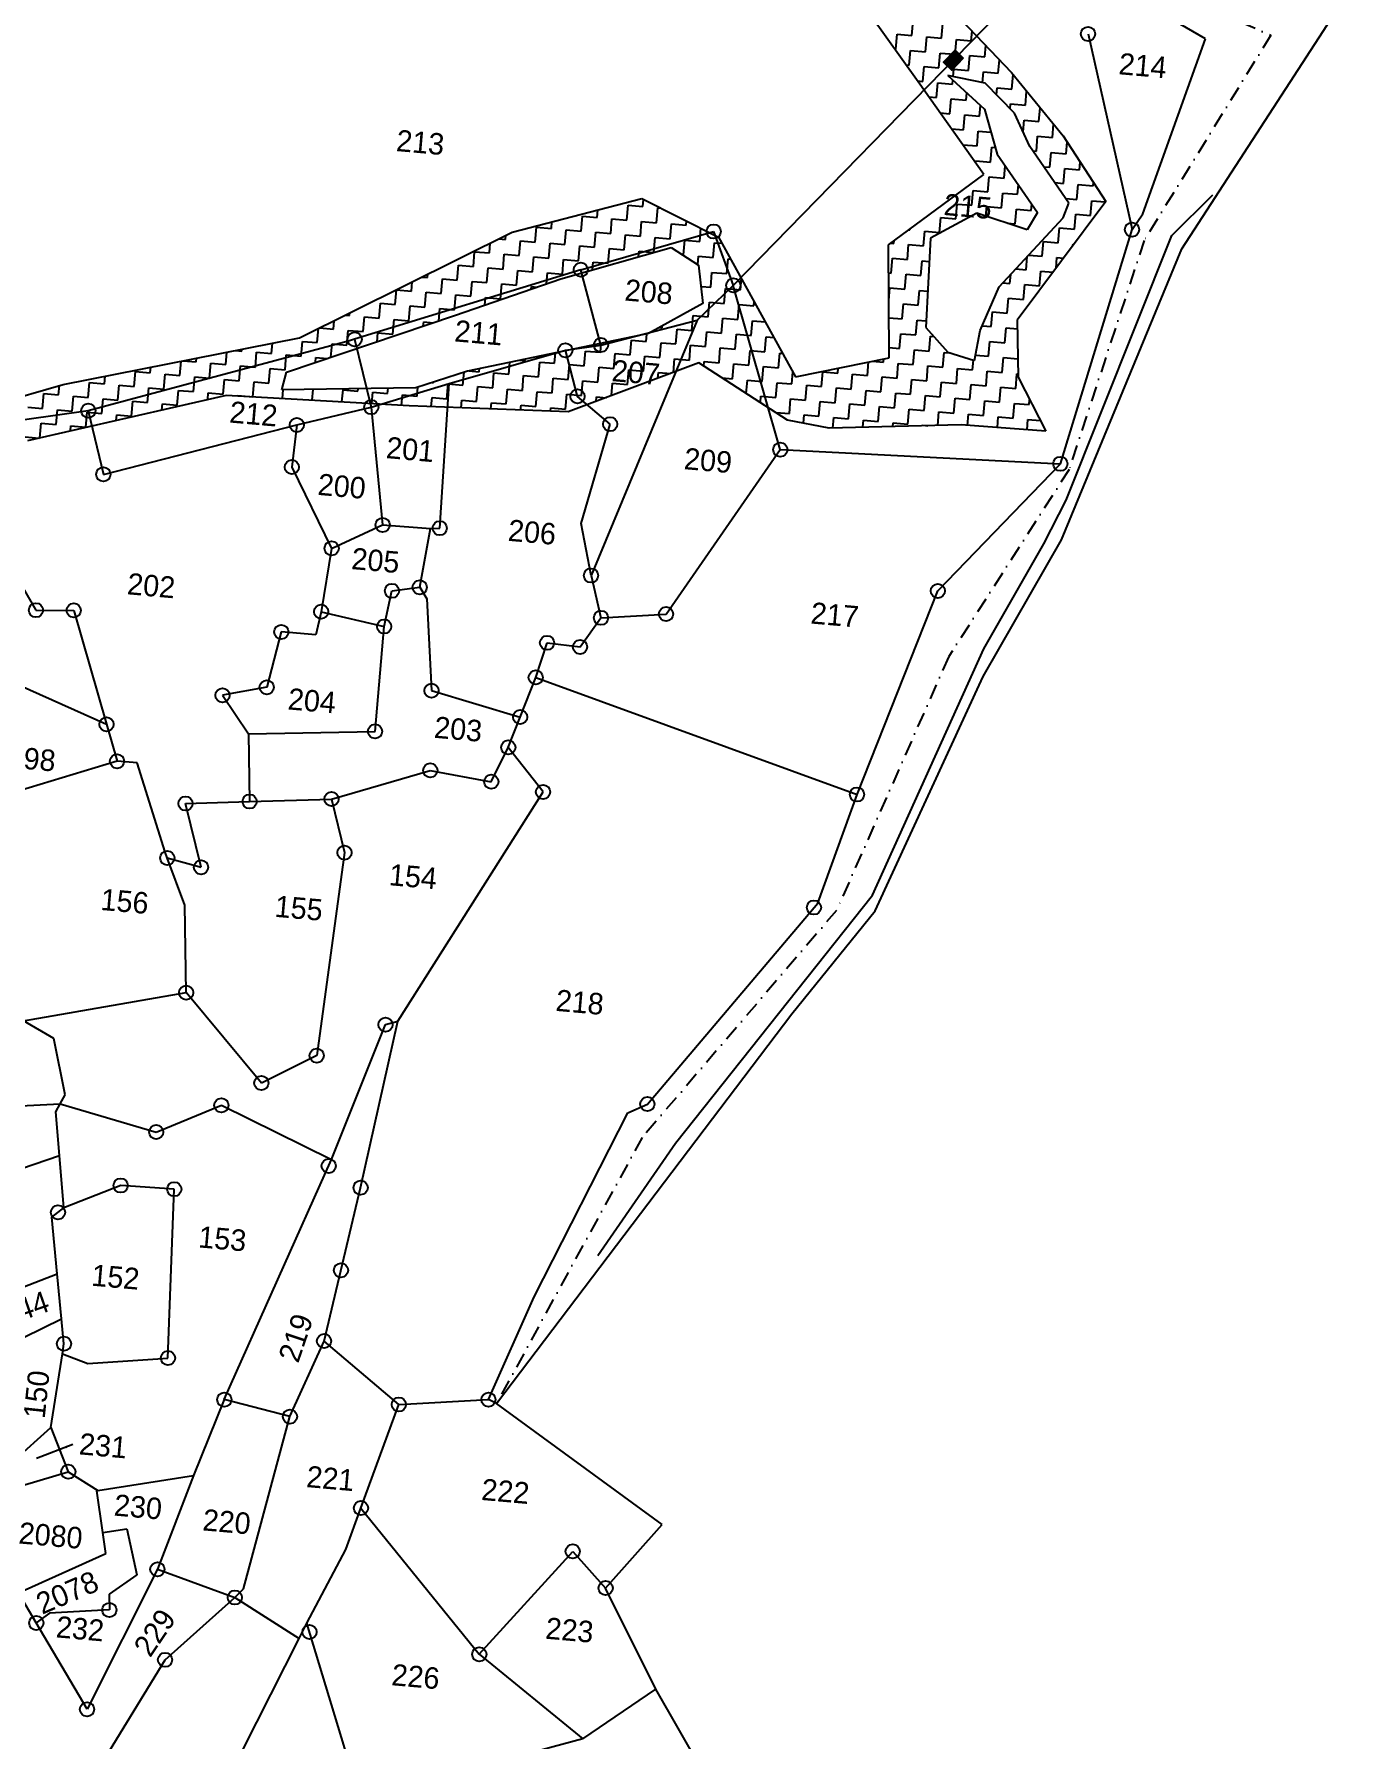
# Model space of a CAD drawing. Header units: metres. Extents: x 302356 to 305648, y 1939949 to 1943623.
# Drawn here: x 303657 to 304085, y 1941836 to 1942395 of the extents above; entities that cross this region are included whole.
import ezdxf

# ---------------------------------------------------------------- set-up
doc = ezdxf.new("R2010")
doc.units = ezdxf.units.M
doc.linetypes.add('DASHDOT', pattern=[1, 0.5, -0.25, 0, -0.25])
for name, color, linetype in [('LINE_WATER', 4, 'Continuous'), ('POLY_HATCH', 12, 'Continuous'), ('POLY_PARCEL', 6, 'Continuous'), ('POLY_WATER', 4, 'Continuous'), ('TEXT_PARCEL', 7, 'Continuous'), ('V_BOUND_LINE', 7, 'Continuous'), ('V_BOUND_STREAM_LINE', 7, 'DASHDOT')]:
    doc.layers.add(name, color=color, linetype=linetype)
doc.styles.add('TEXT_MAP', font='')
doc.styles.get('TEXT_MAP').set_extended_font_data('Kruti Dev 050')
doc.dimstyles.get("Standard").update_dxf_attribs({"dimtxt": 0.18, "dimasz": 0.18, "dimexe": 0.18, "dimexo": 0.0625, "dimgap": 0.09, "dimtad": 0, "dimtih": 1, "dimtoh": 1, "dimdec": 4, "dimzin": 0, "dimdsep": 46, "dimtxsty": 'Standard', "dimcen": 0.09, "dimadec": 0, "dimazin": 0, "dimtfac": 1, "dimtdec": 4, "dimtofl": 0, "dimtmove": 0, "dimatfit": 3, "dimfxl": 1, "dimtolj": 1, "dimtzin": 0, "dimarcsym": 0})

msp = doc.modelspace()

# ---------------------------------------------------------------- hatches: boundary and pattern name
msp.add_hatch(color=256).paths.add_polyline_path([(303955.45, 1942385.65), (303958.14, 1942383.03), (303961.94, 1942386.91), (303959.25, 1942389.54)])

# ---------------------------------------------------------------- linework, layer by layer
msp.add_lwpolyline([(303961.94, 1942386.91), (303958.14, 1942383.03), (303955.45, 1942385.65), (303959.25, 1942389.54)], close=True)
for centre in [(304002.81, 1942394.84), (304017.23, 1942330.76), (303880.13, 1942330.13), (303836.58, 1942317.6), (303886.57, 1942312.47), (303762.45, 1942294.81), (303831.55, 1942291.23), (303843.19, 1942292.94), (303835.5, 1942276.12), (303675.19, 1942271.42), (303767.91, 1942272.57), (303743.53, 1942266.78), (303846.2, 1942267.03), (303901.95, 1942258.67), (303741.89, 1942252.95), (303993.75, 1942254.03), (303680.11, 1942250.58), (303771.65, 1942234), (303790.35, 1942232.94), (303754.92, 1942226.34), (303783.81, 1942213.57), (303839.93, 1942217.44), (303774.7, 1942212.42), (303953.6, 1942212.4), (303658.03, 1942206.09), (303670.41, 1942206), (303751.5, 1942205.58), (303843.2, 1942203.56), (303864.54, 1942204.81), (303738.44, 1942198.96), (303772.16, 1942200.74), (303825.54, 1942195.38), (303836.34, 1942194.05), (303733.67, 1942180.82), (303787.66, 1942179.72), (303821.83, 1942184.05), (303719.16, 1942178.2), (303681.13, 1942168.71), (303816.73, 1942171.06), (303769.16, 1942166.37), (303812.82, 1942161.13), (303684.61, 1942156.6), (303787.26, 1942153.6), (303807.25, 1942149.88), (303824.21, 1942146.53), (303707.03, 1942142.77), (303728.05, 1942143.4), (303754.89, 1942144.21), (303927.11, 1942145.69), (303701.07, 1942124.9), (303759.15, 1942126.68), (303712.14, 1942121.87), (303912.98, 1942108.68), (303707.26, 1942080.79), (303772.59, 1942070.33), (303750.05, 1942060.17), (303731.92, 1942051.19), (303718.79, 1942043.88), (303858.41, 1942044.29), (303697.44, 1942035.11), (303753.97, 1942024.02), (303685.79, 1942017.62), (303703.36, 1942016.43), (303764.43, 1942016.9), (303665.22, 1942008.8), (303757.98, 1941989.84), (303667.21, 1941965.77), (303752.46, 1941966.65), (303701.29, 1941961.09), (303719.76, 1941947.46), (303776.94, 1941945.86), (303806.32, 1941947.48), (303741.27, 1941941.9), (303668.62, 1941923.85), (303764.52, 1941911.94), (303833.93, 1941897.76), (303697.84, 1941891.91), (303844.71, 1941885.73), (303682.08, 1941878.56), (303723.19, 1941882.66), (303658.12, 1941874.3), (303747.69, 1941871.35), (303700.34, 1941862.22), (303803.32, 1941864.04), (303674.78, 1941846.02)]:
    msp.add_circle(centre, 2.33)
at = {"layer": 'LINE_WATER'}
for p, q in [((304030.24, 1942328.83), (304043.72, 1942342.12)), ((303995.63, 1942242.16), (304030.24, 1942328.83)), ((303988.34, 1942227.85), (303995.63, 1942242.16)), ((303968.67, 1942193.41), (303988.34, 1942227.85)), ((303932.16, 1942112.69), (303968.67, 1942193.41)), ((303867.58, 1942031.53), (303932.16, 1942112.69)), ((303842.14, 1941994.69), (303867.58, 1942031.53))]:
    msp.add_line(p, q, dxfattribs=at)
at = {"layer": 'POLY_HATCH'}
for p, q in [((303947.13, 1942379.17), (303931.37, 1942401.07)), ((303959.09, 1942401.72), (303977.74, 1942382.18)), ((303968.66, 1942348.84), (303947.13, 1942379.17)), ((303977.74, 1942382.18), (303994.62, 1942361.5)), ((303994.62, 1942361.5), (304008.63, 1942339.96)), ((303937.38, 1942325.81), (303968.66, 1942348.84)), ((303814.1, 1942329.88), (303856.54, 1942340.96)), ((303856.54, 1942340.96), (303881.76, 1942328.31)), ((304008.63, 1942339.96), (303979.64, 1942301.06)), ((303744.37, 1942295.26), (303814.1, 1942329.88)), ((303881.76, 1942328.31), (303906.99, 1942282.54)), ((303937.7, 1942288.8), (303937.38, 1942325.81)), ((303979.64, 1942301.06), (303979.87, 1942282.44)), ((303666.95, 1942280.03), (303744.37, 1942295.26)), ((303906.99, 1942282.54), (303937.7, 1942288.8)), ((303875.29, 1942287.1), (303832.42, 1942271.02)), ((303904.31, 1942268.36), (303875.29, 1942287.1)), ((303979.87, 1942282.44), (303988.95, 1942264.75)), ((303608.14, 1942263.18), (303666.95, 1942280.03)), ((303720.37, 1942276.46), (303655.25, 1942261.6)), ((303780.3, 1942273.04), (303720.37, 1942276.46)), ((303832.42, 1942271.02), (303780.3, 1942273.04)), ((303917.95, 1942265.73), (303904.31, 1942268.36)), ((303961.2, 1942266.77), (303917.95, 1942265.73)), ((303988.95, 1942264.75), (303961.2, 1942266.77))]:
    msp.add_line(p, q, dxfattribs=at)
at = {"layer": 'POLY_HATCH', "linetype": 'Continuous', "ltscale": 10}
for p, q in [((303939.81, 1942389.87), (303940.23, 1942394.73)), ((303940.23, 1942394.73), (303945.1, 1942394.31)), ((303945.1, 1942394.31), (303945.52, 1942399.17)), ((303954.82, 1942393.46), (303955.24, 1942398.32)), ((303964.54, 1942392.61), (303964.81, 1942395.73)), ((303939.41, 1942389.9), (303939.81, 1942389.87)), ((303944.25, 1942384.58), (303944.67, 1942389.45)), ((303944.67, 1942389.45), (303949.53, 1942389.02)), ((303949.53, 1942389.02), (303949.96, 1942393.88)), ((303949.96, 1942393.88), (303954.82, 1942393.46)), ((303953.97, 1942383.74), (303954.39, 1942388.6)), ((303954.39, 1942388.6), (303959.26, 1942388.18)), ((303959.26, 1942388.18), (303959.68, 1942393.04)), ((303959.68, 1942393.04), (303964.54, 1942392.61)), ((303968.98, 1942387.33), (303969.3, 1942391.03)), ((303943.17, 1942384.68), (303944.25, 1942384.58)), ((303948.69, 1942379.3), (303949.11, 1942384.16)), ((303949.11, 1942384.16), (303953.97, 1942383.74)), ((303958.62, 1942380.88), (303958.83, 1942383.32)), ((303958.83, 1942383.32), (303963.69, 1942382.89)), ((303963.69, 1942382.89), (303964.12, 1942387.75)), ((303964.12, 1942387.75), (303968.98, 1942387.33)), ((303973.41, 1942382.05), (303973.79, 1942386.33)), ((303946.93, 1942379.45), (303948.69, 1942379.3)), ((303953.12, 1942374.02), (303953.55, 1942378.88)), ((303953.55, 1942378.88), (303958.41, 1942378.45)), ((303958.41, 1942378.45), (303958.52, 1942379.72)), ((303968.24, 1942378.87), (303968.55, 1942382.47)), ((303968.55, 1942382.47), (303973.41, 1942382.05)), ((303977.85, 1942376.76), (303978.27, 1942381.54)), ((303950.64, 1942374.23), (303953.12, 1942374.02)), ((303957.56, 1942368.73), (303957.99, 1942373.59)), ((303957.99, 1942373.59), (303962.85, 1942373.17)), ((303962.85, 1942373.17), (303963.05, 1942375.56)), ((303972.79, 1942374.9), (303972.99, 1942377.18)), ((303972.99, 1942377.18), (303977.85, 1942376.76)), ((303977.29, 1942370.31), (303977.43, 1942371.9)), ((303977.43, 1942371.9), (303982.29, 1942371.48)), ((303982.29, 1942371.48), (303982.69, 1942376.11)), ((303954.34, 1942369.01), (303957.56, 1942368.73)), ((303962, 1942363.45), (303962.42, 1942368.31)), ((303962.42, 1942368.31), (303967.28, 1942367.89)), ((303967.28, 1942367.89), (303967.59, 1942371.39)), ((303981.53, 1942362.73), (303981.87, 1942366.62)), ((303981.87, 1942366.62), (303986.73, 1942366.19)), ((303986.73, 1942366.19), (303987.12, 1942370.69)), ((303958.05, 1942363.79), (303962, 1942363.45)), ((303966.44, 1942358.16), (303966.86, 1942363.02)), ((303966.86, 1942363.02), (303970.98, 1942362.67)), ((303985.88, 1942356.47), (303986.3, 1942361.33)), ((303986.3, 1942361.33), (303991.17, 1942360.91)), ((303991.17, 1942360.91), (303991.55, 1942365.27)), ((303961.75, 1942358.57), (303966.44, 1942358.16)), ((303970.88, 1942352.88), (303971.3, 1942357.74)), ((303971.3, 1942357.74), (303972.4, 1942357.64)), ((303984.7, 1942356.57), (303985.88, 1942356.47)), ((303990.32, 1942351.19), (303990.74, 1942356.05)), ((303990.74, 1942356.05), (303995.6, 1942355.62)), ((303995.6, 1942355.62), (303995.94, 1942359.47)), ((303965.96, 1942352.64), (303966.01, 1942353.3)), ((303966.01, 1942353.3), (303970.88, 1942352.88)), ((303975.31, 1942347.6), (303975.67, 1942351.65)), ((303988.3, 1942351.36), (303990.32, 1942351.19)), ((303994.76, 1942345.9), (303995.18, 1942350.76)), ((303995.18, 1942350.76), (304000.04, 1942350.34)), ((304000.04, 1942350.34), (304000.26, 1942352.83)), ((303970.03, 1942343.16), (303970.45, 1942348.02)), ((303970.45, 1942348.02), (303975.31, 1942347.6)), ((303979.75, 1942342.31), (303980.02, 1942345.4)), ((303991.91, 1942346.15), (303994.76, 1942345.9)), ((303999.19, 1942340.62), (303999.62, 1942345.48)), ((303999.62, 1942345.48), (304004.48, 1942345.06)), ((304004.48, 1942345.06), (304004.58, 1942346.19)), ((303851.67, 1942333.87), (303852.1, 1942338.73)), ((303852.1, 1942338.73), (303856.96, 1942338.31)), ((303856.96, 1942338.31), (303857.16, 1942340.64)), ((303959.46, 1942334.28), (303959.88, 1942339.14)), ((303959.88, 1942339.14), (303964.74, 1942338.72)), ((303964.74, 1942338.72), (303965.17, 1942343.58)), ((303965.17, 1942343.58), (303970.03, 1942343.16)), ((303969.33, 1942335.13), (303969.61, 1942338.3)), ((303969.61, 1942338.3), (303974.47, 1942337.87)), ((303974.47, 1942337.87), (303974.89, 1942342.73)), ((303974.89, 1942342.73), (303979.75, 1942342.31)), ((303984.19, 1942337.03), (303984.37, 1942339.14)), ((303995.51, 1942340.94), (303999.19, 1942340.62)), ((304003.63, 1942335.33), (304004.06, 1942340.19)), ((304004.06, 1942340.19), (304008.52, 1942339.81)), ((303826.94, 1942331.13), (303827.13, 1942333.28)), ((303836.67, 1942330.28), (303837.09, 1942335.14)), ((303837.09, 1942335.14), (303841.95, 1942334.72)), ((303841.95, 1942334.72), (303842.17, 1942337.21)), ((303846.39, 1942329.43), (303846.81, 1942334.29)), ((303846.81, 1942334.29), (303851.67, 1942333.87)), ((303856.11, 1942328.59), (303856.53, 1942333.45)), ((303856.53, 1942333.45), (303861.39, 1942333.02)), ((303861.39, 1942333.02), (303861.82, 1942337.89)), ((303861.82, 1942337.89), (303862.84, 1942337.8)), ((303865.83, 1942327.74), (303866.26, 1942332.6)), ((303866.26, 1942332.6), (303871.12, 1942332.18)), ((303871.12, 1942332.18), (303871.24, 1942333.59)), ((303954.18, 1942329.84), (303954.6, 1942334.71)), ((303954.6, 1942334.71), (303959.46, 1942334.28)), ((303976.38, 1942332.81), (303978.9, 1942332.59)), ((303978.9, 1942332.59), (303979.33, 1942337.45)), ((303979.33, 1942337.45), (303984.19, 1942337.03)), ((303998.35, 1942330.9), (303998.77, 1942335.76)), ((303998.77, 1942335.76), (304003.63, 1942335.33)), ((303809.75, 1942327.73), (303811.94, 1942327.54)), ((303811.94, 1942327.54), (303812.05, 1942328.87)), ((303816.38, 1942322.25), (303816.8, 1942327.11)), ((303816.8, 1942327.11), (303821.66, 1942326.69)), ((303821.66, 1942326.69), (303822.08, 1942331.55)), ((303822.08, 1942331.55), (303826.94, 1942331.13)), ((303831.38, 1942325.84), (303831.8, 1942330.7)), ((303831.8, 1942330.7), (303836.67, 1942330.28)), ((303841.1, 1942325), (303841.53, 1942329.86)), ((303841.53, 1942329.86), (303846.39, 1942329.43)), ((303850.83, 1942324.15), (303851.25, 1942329.01)), ((303851.25, 1942329.01), (303856.11, 1942328.59)), ((303860.55, 1942323.3), (303860.97, 1942328.16)), ((303860.97, 1942328.16), (303865.83, 1942327.74)), ((303870.27, 1942322.46), (303870.69, 1942327.32)), ((303870.69, 1942327.32), (303875.55, 1942326.89)), ((303875.55, 1942326.89), (303875.93, 1942331.24)), ((303939.17, 1942326.25), (303939.25, 1942327.19)), ((303944.06, 1942330.73), (303944.45, 1942330.69)), ((303944.45, 1942330.69), (303944.48, 1942331.04)), ((303948.89, 1942325.41), (303949.32, 1942330.27)), ((303949.32, 1942330.27), (303954.18, 1942329.84)), ((303993.06, 1942326.46), (303993.49, 1942331.32)), ((303993.49, 1942331.32), (303998.35, 1942330.9)), ((303801.37, 1942318.66), (303801.79, 1942323.52)), ((303801.79, 1942323.52), (303806.65, 1942323.1)), ((303806.65, 1942323.1), (303806.93, 1942326.33)), ((303811.09, 1942317.81), (303811.51, 1942322.67)), ((303811.51, 1942322.67), (303816.38, 1942322.25)), ((303820.81, 1942316.97), (303821.24, 1942321.83)), ((303821.24, 1942321.83), (303826.1, 1942321.4)), ((303826.1, 1942321.4), (303826.52, 1942326.27)), ((303826.52, 1942326.27), (303831.38, 1942325.84)), ((303835.82, 1942320.56), (303836.24, 1942325.42)), ((303836.24, 1942325.42), (303841.1, 1942325)), ((303845.54, 1942319.71), (303845.96, 1942324.57)), ((303845.96, 1942324.57), (303850.83, 1942324.15)), ((303855.52, 1942321.86), (303855.69, 1942323.73)), ((303855.69, 1942323.73), (303860.55, 1942323.3)), ((303870.02, 1942322.48), (303870.27, 1942322.46)), ((303874.9, 1942319.35), (303875.13, 1942322.03)), ((303875.13, 1942322.03), (303879.99, 1942321.61)), ((303879.99, 1942321.61), (303880.41, 1942326.47)), ((303880.41, 1942326.47), (303882.9, 1942326.26)), ((303938.11, 1942326.35), (303939.17, 1942326.25)), ((303943.61, 1942320.97), (303944.03, 1942325.83)), ((303944.03, 1942325.83), (303948.89, 1942325.41)), ((303982.5, 1942317.58), (303982.88, 1942321.94)), ((303983.31, 1942322.41), (303987.78, 1942322.02)), ((303987.78, 1942322.02), (303988.2, 1942326.88)), ((303988.2, 1942326.88), (303993.06, 1942326.46)), ((303992.34, 1942318.09), (303992.64, 1942321.6)), ((303992.64, 1942321.6), (303994.81, 1942321.41)), ((303997.88, 1942325.53), (303997.93, 1942326.04)), ((303997.93, 1942326.04), (303998.24, 1942326.01)), ((303786.36, 1942315.07), (303786.46, 1942316.16)), ((303796.09, 1942314.22), (303796.51, 1942319.08)), ((303796.51, 1942319.08), (303801.37, 1942318.66)), ((303805.81, 1942313.38), (303806.23, 1942318.24)), ((303806.23, 1942318.24), (303811.09, 1942317.81)), ((303815.53, 1942312.53), (303815.95, 1942317.39)), ((303815.95, 1942317.39), (303820.81, 1942316.97)), ((303825.37, 1942313.01), (303825.67, 1942316.54)), ((303825.67, 1942316.54), (303830.54, 1942316.12)), ((303830.54, 1942316.12), (303830.96, 1942320.98)), ((303830.96, 1942320.98), (303835.82, 1942320.56)), ((303840.46, 1942317.59), (303840.68, 1942320.13)), ((303840.68, 1942320.13), (303845.54, 1942319.71)), ((303879.15, 1942311.89), (303879.57, 1942316.75)), ((303879.57, 1942316.75), (303884.43, 1942316.33)), ((303884.43, 1942316.33), (303884.85, 1942321.19)), ((303884.85, 1942321.19), (303885.73, 1942321.11)), ((303937.46, 1942316.61), (303938.32, 1942316.53)), ((303938.32, 1942316.53), (303938.75, 1942321.39)), ((303938.75, 1942321.39), (303943.61, 1942320.97)), ((303942.76, 1942311.25), (303943.18, 1942316.11)), ((303943.18, 1942316.11), (303948.05, 1942315.68)), ((303948.05, 1942315.68), (303948.47, 1942320.55)), ((303948.47, 1942320.55), (303950.8, 1942320.34)), ((303977.21, 1942313.15), (303977.47, 1942316.1)), ((303979.12, 1942317.88), (303982.5, 1942317.58)), ((303986.93, 1942312.3), (303987.36, 1942317.16)), ((303987.36, 1942317.16), (303991.38, 1942316.81)), ((303775.79, 1942306.19), (303776.22, 1942311.05)), ((303776.22, 1942311.05), (303781.08, 1942310.63)), ((303781.08, 1942310.63), (303781.34, 1942313.62)), ((303784.58, 1942315.22), (303786.36, 1942315.07)), ((303790.8, 1942309.78), (303791.22, 1942314.65)), ((303791.22, 1942314.65), (303796.09, 1942314.22)), ((303800.52, 1942308.94), (303800.95, 1942313.8)), ((303800.95, 1942313.8), (303805.81, 1942313.38)), ((303810.24, 1942308.09), (303810.67, 1942312.95)), ((303810.67, 1942312.95), (303815.53, 1942312.53)), ((303820.32, 1942311.26), (303820.39, 1942312.11)), ((303820.39, 1942312.11), (303822.28, 1942311.94)), ((303875.99, 1942312.16), (303879.15, 1942311.89)), ((303883.58, 1942306.6), (303884.01, 1942311.46)), ((303884.01, 1942311.46), (303888.87, 1942311.04)), ((303888.87, 1942311.04), (303889.2, 1942314.82)), ((303937.54, 1942307.56), (303937.9, 1942311.67)), ((303937.9, 1942311.67), (303942.76, 1942311.25)), ((303947.2, 1942305.96), (303947.62, 1942310.82)), ((303947.62, 1942310.82), (303950.28, 1942310.59)), ((303974.92, 1942313.34), (303977.21, 1942313.15)), ((303981.65, 1942307.86), (303982.07, 1942312.72)), ((303982.07, 1942312.72), (303986.93, 1942312.3)), ((303770.51, 1942301.76), (303770.93, 1942306.62)), ((303770.93, 1942306.62), (303775.79, 1942306.19)), ((303780.23, 1942300.91), (303780.66, 1942305.77)), ((303780.66, 1942305.77), (303785.52, 1942305.35)), ((303785.52, 1942305.35), (303785.94, 1942310.21)), ((303785.94, 1942310.21), (303790.8, 1942309.78)), ((303790.02, 1942300.81), (303790.38, 1942304.92)), ((303790.38, 1942304.92), (303795.24, 1942304.5)), ((303795.24, 1942304.5), (303795.66, 1942309.36)), ((303795.66, 1942309.36), (303800.52, 1942308.94)), ((303805.16, 1942306), (303805.38, 1942308.51)), ((303805.38, 1942308.51), (303810.24, 1942308.09)), ((303878.3, 1942302.17), (303878.72, 1942307.03)), ((303878.72, 1942307.03), (303883.58, 1942306.6)), ((303888.02, 1942301.32), (303888.44, 1942306.18)), ((303888.44, 1942306.18), (303893.3, 1942305.76)), ((303893.3, 1942305.76), (303893.43, 1942307.15)), ((303941.91, 1942301.52), (303942.34, 1942306.39)), ((303942.34, 1942306.39), (303947.2, 1942305.96)), ((303976.36, 1942303.42), (303976.79, 1942308.28)), ((303976.79, 1942308.28), (303981.65, 1942307.86)), ((303755.5, 1942298.16), (303755.74, 1942300.9)), ((303759.4, 1942302.72), (303760.79, 1942302.6)), ((303760.79, 1942302.6), (303760.86, 1942303.45)), ((303765.23, 1942297.32), (303765.65, 1942302.18)), ((303765.65, 1942302.18), (303770.51, 1942301.76)), ((303774.95, 1942296.47), (303775.37, 1942301.33)), ((303775.37, 1942301.33), (303780.23, 1942300.91)), ((303784.97, 1942299.12), (303785.09, 1942300.49)), ((303785.09, 1942300.49), (303788.23, 1942300.21)), ((303863.29, 1942298.57), (303863.35, 1942299.19)), ((303873.01, 1942297.73), (303873.44, 1942302.59)), ((303873.44, 1942302.59), (303878.3, 1942302.17)), ((303882.74, 1942296.88), (303883.16, 1942301.74)), ((303883.16, 1942301.74), (303888.02, 1942301.32)), ((303892.46, 1942296.04), (303892.88, 1942300.9)), ((303892.88, 1942300.9), (303897.07, 1942300.53)), ((303937.59, 1942301.9), (303941.91, 1942301.52)), ((303946.35, 1942296.24), (303946.78, 1942301.1)), ((303946.78, 1942301.1), (303949.77, 1942300.84)), ((303968.18, 1942299.24), (303971.08, 1942298.99)), ((303971.08, 1942298.99), (303971.5, 1942303.85)), ((303971.5, 1942303.85), (303976.36, 1942303.42)), ((303735.21, 1942290.14), (303735.51, 1942293.51)), ((303744.94, 1942289.29), (303745.36, 1942294.15)), ((303745.36, 1942294.15), (303750.22, 1942293.73)), ((303750.22, 1942293.73), (303750.62, 1942298.36)), ((303751.01, 1942298.56), (303755.5, 1942298.16)), ((303759.94, 1942292.88), (303760.37, 1942297.74)), ((303760.37, 1942297.74), (303765.23, 1942297.32)), ((303769.84, 1942294.04), (303770.09, 1942296.89)), ((303770.09, 1942296.89), (303774.95, 1942296.47)), ((303852.72, 1942289.7), (303853.15, 1942294.56)), ((303853.15, 1942294.56), (303858.01, 1942294.14)), ((303858.01, 1942294.14), (303858.22, 1942296.54)), ((303862.38, 1942298.65), (303863.29, 1942298.57)), ((303862.45, 1942288.85), (303862.87, 1942293.71)), ((303862.87, 1942293.71), (303867.73, 1942293.29)), ((303867.73, 1942293.29), (303868.15, 1942298.15)), ((303868.15, 1942298.15), (303873.01, 1942297.73)), ((303877.45, 1942292.44), (303877.88, 1942297.31)), ((303877.88, 1942297.31), (303882.74, 1942296.88)), ((303887.17, 1942291.6), (303887.6, 1942296.46)), ((303887.6, 1942296.46), (303892.46, 1942296.04)), ((303896.9, 1942290.75), (303897.32, 1942295.61)), ((303897.32, 1942295.61), (303899.91, 1942295.39)), ((303941.07, 1942291.8), (303941.49, 1942296.66)), ((303941.49, 1942296.66), (303946.35, 1942296.24)), ((303950.79, 1942290.96), (303951.21, 1942295.82)), ((303951.21, 1942295.82), (303952.34, 1942295.72)), ((303970.23, 1942289.26), (303970.66, 1942294.12)), ((303970.66, 1942294.12), (303975.52, 1942293.7)), ((303975.52, 1942293.7), (303975.94, 1942298.56)), ((303975.94, 1942298.56), (303979.68, 1942298.24)), ((303710.49, 1942287.39), (303710.59, 1942288.61)), ((303720.21, 1942286.54), (303720.56, 1942290.57)), ((303723.51, 1942291.15), (303725.49, 1942290.98)), ((303725.49, 1942290.98), (303725.54, 1942291.55)), ((303729.93, 1942285.7), (303730.35, 1942290.56)), ((303730.35, 1942290.56), (303735.21, 1942290.14)), ((303739.65, 1942284.85), (303740.07, 1942289.71)), ((303740.07, 1942289.71), (303744.94, 1942289.29)), ((303749.66, 1942287.28), (303749.8, 1942288.87)), ((303749.8, 1942288.87), (303753.44, 1942288.55)), ((303754.7, 1942288.97), (303755.08, 1942293.3)), ((303755.08, 1942293.3), (303759.94, 1942292.88)), ((303764.79, 1942292.35), (303764.8, 1942292.46)), ((303764.8, 1942292.46), (303765.04, 1942292.44)), ((303816.6, 1942287.95), (303818.27, 1942287.8)), ((303818.27, 1942287.8), (303818.32, 1942288.3)), ((303828, 1942286.95), (303828.29, 1942290.36)), ((303837.72, 1942286.11), (303838.14, 1942290.97)), ((303838.14, 1942290.97), (303843, 1942290.55)), ((303843, 1942290.55), (303843.26, 1942293.45)), ((303847.44, 1942285.26), (303847.86, 1942290.12)), ((303847.86, 1942290.12), (303852.72, 1942289.7)), ((303857.16, 1942284.42), (303857.58, 1942289.28)), ((303857.58, 1942289.28), (303862.45, 1942288.85)), ((303866.92, 1942283.96), (303867.31, 1942288.43)), ((303867.31, 1942288.43), (303872.17, 1942288.01)), ((303872.17, 1942288.01), (303872.59, 1942292.87)), ((303872.59, 1942292.87), (303877.45, 1942292.44)), ((303881.89, 1942287.16), (303882.31, 1942292.02)), ((303882.31, 1942292.02), (303887.17, 1942291.6)), ((303891.61, 1942286.31), (303892.04, 1942291.17)), ((303892.04, 1942291.17), (303896.9, 1942290.75)), ((303901.33, 1942285.47), (303901.76, 1942290.33)), ((303901.76, 1942290.33), (303902.74, 1942290.24)), ((303935.78, 1942287.37), (303935.88, 1942288.43)), ((303937.68, 1942292.1), (303941.07, 1942291.8)), ((303945.51, 1942286.52), (303945.93, 1942291.38)), ((303945.93, 1942291.38), (303950.79, 1942290.96)), ((303955.23, 1942285.67), (303955.65, 1942290.53)), ((303955.65, 1942290.53), (303957.76, 1942290.35)), ((303964.95, 1942284.83), (303965.23, 1942288)), ((303965.98, 1942289.63), (303970.23, 1942289.26)), ((303974.67, 1942283.98), (303975.1, 1942288.84)), ((303975.1, 1942288.84), (303979.79, 1942288.43)), ((303680.47, 1942280.21), (303680.69, 1942282.73)), ((303690.2, 1942279.36), (303690.62, 1942284.22)), ((303690.62, 1942284.22), (303695.48, 1942283.8)), ((303695.48, 1942283.8), (303695.64, 1942285.67)), ((303699.92, 1942278.51), (303700.34, 1942283.38)), ((303700.34, 1942283.38), (303705.2, 1942282.95)), ((303705.2, 1942282.95), (303705.61, 1942287.63)), ((303706.25, 1942287.76), (303710.49, 1942287.39)), ((303709.64, 1942277.67), (303710.06, 1942282.53)), ((303710.06, 1942282.53), (303714.92, 1942282.11)), ((303714.92, 1942282.11), (303715.35, 1942286.97)), ((303715.35, 1942286.97), (303720.21, 1942286.54)), ((303724.65, 1942281.26), (303725.07, 1942286.12)), ((303725.07, 1942286.12), (303729.93, 1942285.7)), ((303734.37, 1942280.41), (303734.79, 1942285.27)), ((303734.79, 1942285.27), (303739.65, 1942284.85)), ((303797.98, 1942279.77), (303798.36, 1942284.05)), ((303799.92, 1942284.5), (303803.27, 1942284.21)), ((303803.27, 1942284.21), (303803.35, 1942285.21)), ((303807.71, 1942278.93), (303808.13, 1942283.79)), ((303808.13, 1942283.79), (303812.99, 1942283.36)), ((303812.99, 1942283.36), (303813.33, 1942287.27)), ((303817.43, 1942278.08), (303817.85, 1942282.94)), ((303817.85, 1942282.94), (303822.71, 1942282.52)), ((303822.71, 1942282.52), (303823.13, 1942287.38)), ((303823.13, 1942287.38), (303828, 1942286.95)), ((303832.43, 1942281.67), (303832.86, 1942286.53)), ((303832.86, 1942286.53), (303837.72, 1942286.11)), ((303842.16, 1942280.82), (303842.58, 1942285.68)), ((303842.58, 1942285.68), (303847.44, 1942285.26)), ((303851.88, 1942279.98), (303852.3, 1942284.84)), ((303852.3, 1942284.84), (303857.16, 1942284.42)), ((303861.85, 1942282.06), (303862.02, 1942283.99)), ((303862.02, 1942283.99), (303866.06, 1942283.64)), ((303876.9, 1942286.06), (303877.03, 1942287.58)), ((303877.03, 1942287.58), (303881.89, 1942287.16)), ((303886.33, 1942281.88), (303886.75, 1942286.74)), ((303886.75, 1942286.74), (303891.61, 1942286.31)), ((303896.05, 1942281.03), (303896.47, 1942285.89)), ((303896.47, 1942285.89), (303901.33, 1942285.47)), ((303905.77, 1942280.18), (303906.11, 1942284.12)), ((303915.49, 1942279.34), (303915.92, 1942284.2)), ((303915.92, 1942284.2), (303920.78, 1942283.77)), ((303920.78, 1942283.77), (303920.92, 1942285.38)), ((303925.22, 1942278.49), (303925.64, 1942283.35)), ((303925.64, 1942283.35), (303930.5, 1942282.93)), ((303930.5, 1942282.93), (303930.89, 1942287.41)), ((303932.18, 1942287.68), (303935.78, 1942287.37)), ((303934.94, 1942277.64), (303935.36, 1942282.5)), ((303935.36, 1942282.5), (303940.22, 1942282.08)), ((303940.22, 1942282.08), (303940.65, 1942286.94)), ((303940.65, 1942286.94), (303945.51, 1942286.52)), ((303949.94, 1942281.23), (303950.37, 1942286.1)), ((303950.37, 1942286.1), (303955.23, 1942285.67)), ((303959.67, 1942280.39), (303960.09, 1942285.25)), ((303960.09, 1942285.25), (303964.95, 1942284.83)), ((303969.39, 1942279.54), (303969.81, 1942284.4)), ((303969.81, 1942284.4), (303974.67, 1942283.98)), ((303979.11, 1942278.69), (303979.53, 1942283.56)), ((303979.53, 1942283.56), (303979.85, 1942283.53)), ((303660.18, 1942272.18), (303660.61, 1942277.04)), ((303660.61, 1942277.04), (303665.47, 1942276.62)), ((303665.47, 1942276.62), (303665.73, 1942279.68)), ((303675.19, 1942275.77), (303675.61, 1942280.63)), ((303675.61, 1942280.63), (303680.47, 1942280.21)), ((303684.91, 1942274.92), (303685.33, 1942279.78)), ((303685.33, 1942279.78), (303690.2, 1942279.36)), ((303694.63, 1942274.08), (303695.06, 1942278.94)), ((303695.06, 1942278.94), (303699.92, 1942278.51)), ((303704.35, 1942273.23), (303704.78, 1942278.09)), ((303704.78, 1942278.09), (303709.64, 1942277.67)), ((303714.31, 1942275.07), (303714.5, 1942277.25)), ((303714.5, 1942277.25), (303719.36, 1942276.82)), ((303719.36, 1942276.82), (303719.78, 1942281.68)), ((303719.78, 1942281.68), (303724.65, 1942281.26)), ((303729.08, 1942275.98), (303729.51, 1942280.84)), ((303729.51, 1942280.84), (303734.37, 1942280.41)), ((303738.83, 1942275.4), (303739.08, 1942278.25)), ((303748.58, 1942274.85), (303748.89, 1942278.4)), ((303758.32, 1942274.29), (303758.67, 1942278.3)), ((303758.67, 1942278.3), (303763.53, 1942277.87)), ((303763.53, 1942277.87), (303763.6, 1942278.62)), ((303768.07, 1942273.74), (303768.39, 1942277.45)), ((303768.39, 1942277.45), (303773.26, 1942277.03)), ((303773.26, 1942277.03), (303773.41, 1942278.77)), ((303782.98, 1942276.18), (303783.23, 1942279.13)), ((303787.9, 1942280.65), (303788.26, 1942280.62)), ((303788.26, 1942280.62), (303788.27, 1942280.77)), ((303792.7, 1942275.33), (303793.12, 1942280.2)), ((303793.12, 1942280.2), (303797.98, 1942279.77)), ((303802.42, 1942274.49), (303802.84, 1942279.35)), ((303802.84, 1942279.35), (303807.71, 1942278.93)), ((303812.14, 1942273.64), (303812.57, 1942278.5)), ((303812.57, 1942278.5), (303817.43, 1942278.08)), ((303821.87, 1942272.79), (303822.29, 1942277.66)), ((303822.29, 1942277.66), (303827.15, 1942277.23)), ((303827.15, 1942277.23), (303827.57, 1942282.09)), ((303827.57, 1942282.09), (303832.43, 1942281.67)), ((303831.59, 1942271.95), (303832.01, 1942276.81)), ((303832.01, 1942276.81), (303836.87, 1942276.39)), ((303836.87, 1942276.39), (303837.29, 1942281.25)), ((303837.29, 1942281.25), (303842.16, 1942280.82)), ((303846.67, 1942276.37), (303847.02, 1942280.4)), ((303847.02, 1942280.4), (303851.88, 1942279.98)), ((303882.92, 1942282.17), (303886.33, 1942281.88)), ((303890.81, 1942277.08), (303891.19, 1942281.45)), ((303891.19, 1942281.45), (303896.05, 1942281.03)), ((303900.49, 1942275.74), (303900.91, 1942280.61)), ((303900.91, 1942280.61), (303905.77, 1942280.18)), ((303910.21, 1942274.9), (303910.63, 1942279.76)), ((303910.63, 1942279.76), (303915.49, 1942279.34)), ((303919.93, 1942274.05), (303920.35, 1942278.91)), ((303920.35, 1942278.91), (303925.22, 1942278.49)), ((303929.65, 1942273.21), (303930.08, 1942278.07)), ((303930.08, 1942278.07), (303934.94, 1942277.64)), ((303939.38, 1942272.36), (303939.8, 1942277.22)), ((303939.8, 1942277.22), (303944.66, 1942276.8)), ((303944.66, 1942276.8), (303945.08, 1942281.66)), ((303945.08, 1942281.66), (303949.94, 1942281.23)), ((303954.38, 1942275.95), (303954.8, 1942280.81)), ((303954.8, 1942280.81), (303959.67, 1942280.39)), ((303964.1, 1942275.1), (303964.53, 1942279.96)), ((303964.53, 1942279.96), (303969.39, 1942279.54)), ((303973.83, 1942274.26), (303974.25, 1942279.12)), ((303974.25, 1942279.12), (303979.11, 1942278.69)), ((303655.32, 1942272.6), (303660.18, 1942272.18)), ((303664.62, 1942266.89), (303665.04, 1942271.76)), ((303665.04, 1942271.76), (303669.9, 1942271.33)), ((303669.9, 1942271.33), (303670.33, 1942276.19)), ((303670.33, 1942276.19), (303675.19, 1942275.77)), ((303679.63, 1942270.49), (303680.05, 1942275.35)), ((303680.05, 1942275.35), (303684.91, 1942274.92)), ((303689.35, 1942269.64), (303689.77, 1942274.5)), ((303689.77, 1942274.5), (303694.63, 1942274.08)), ((303699.32, 1942271.65), (303699.49, 1942273.65)), ((303699.49, 1942273.65), (303704.35, 1942273.23)), ((303724.21, 1942276.24), (303724.22, 1942276.4)), ((303724.22, 1942276.4), (303729.08, 1942275.98)), ((303777.82, 1942273.18), (303778.12, 1942276.6)), ((303778.12, 1942276.6), (303782.98, 1942276.18)), ((303787.58, 1942272.76), (303787.84, 1942275.76)), ((303787.84, 1942275.76), (303792.7, 1942275.33)), ((303797.34, 1942272.38), (303797.56, 1942274.91)), ((303797.56, 1942274.91), (303802.42, 1942274.49)), ((303807.1, 1942272), (303807.28, 1942274.06)), ((303807.28, 1942274.06), (303812.14, 1942273.64)), ((303816.87, 1942271.62), (303817, 1942273.22)), ((303817, 1942273.22), (303821.87, 1942272.79)), ((303826.63, 1942271.25), (303826.73, 1942272.37)), ((303826.73, 1942272.37), (303831.59, 1942271.95)), ((303841.6, 1942274.47), (303841.73, 1942275.96)), ((303841.73, 1942275.96), (303844.86, 1942275.69)), ((303895.45, 1942274.09), (303895.63, 1942276.17)), ((303895.63, 1942276.17), (303900.49, 1942275.74)), ((303904.93, 1942270.46), (303905.35, 1942275.32)), ((303905.35, 1942275.32), (303910.21, 1942274.9)), ((303914.65, 1942269.61), (303915.07, 1942274.48)), ((303915.07, 1942274.48), (303919.93, 1942274.05)), ((303924.37, 1942268.77), (303924.79, 1942273.63)), ((303924.79, 1942273.63), (303929.65, 1942273.21)), ((303934.09, 1942267.92), (303934.51, 1942272.78)), ((303934.51, 1942272.78), (303939.38, 1942272.36)), ((303943.81, 1942267.07), (303944.24, 1942271.94)), ((303944.24, 1942271.94), (303949.1, 1942271.51)), ((303949.1, 1942271.51), (303949.52, 1942276.37)), ((303949.52, 1942276.37), (303954.38, 1942275.95)), ((303958.82, 1942270.67), (303959.24, 1942275.53)), ((303959.24, 1942275.53), (303964.1, 1942275.1)), ((303968.54, 1942269.82), (303968.96, 1942274.68)), ((303968.96, 1942274.68), (303973.83, 1942274.26)), ((303978.26, 1942268.97), (303978.69, 1942273.83)), ((303978.69, 1942273.83), (303983.55, 1942273.41)), ((303983.55, 1942273.41), (303983.69, 1942275)), ((303659.34, 1942262.53), (303659.76, 1942267.32)), ((303659.76, 1942267.32), (303664.62, 1942266.89)), ((303669.34, 1942264.81), (303669.48, 1942266.47)), ((303669.48, 1942266.47), (303674.34, 1942266.05)), ((303674.34, 1942266.05), (303674.77, 1942270.91)), ((303674.77, 1942270.91), (303679.63, 1942270.49)), ((303684.33, 1942268.23), (303684.49, 1942270.06)), ((303684.49, 1942270.06), (303689.35, 1942269.64)), ((303900.46, 1942270.85), (303904.93, 1942270.46)), ((303909.55, 1942267.35), (303909.79, 1942270.04)), ((303909.79, 1942270.04), (303914.65, 1942269.61)), ((303919.21, 1942265.76), (303919.51, 1942269.19)), ((303919.51, 1942269.19), (303924.37, 1942268.77)), ((303929.03, 1942266), (303929.23, 1942268.34)), ((303929.23, 1942268.34), (303934.09, 1942267.92)), ((303938.84, 1942266.23), (303938.95, 1942267.5)), ((303938.95, 1942267.5), (303943.81, 1942267.07)), ((303948.66, 1942266.47), (303948.67, 1942266.65)), ((303948.67, 1942266.65), (303950.32, 1942266.51)), ((303953.57, 1942266.59), (303953.96, 1942271.09)), ((303953.96, 1942271.09), (303958.82, 1942270.67)), ((303963.36, 1942266.61), (303963.68, 1942270.24)), ((303963.68, 1942270.24), (303968.54, 1942269.82)), ((303973.1, 1942265.9), (303973.4, 1942269.4)), ((303973.4, 1942269.4), (303978.26, 1942268.97)), ((303982.83, 1942265.19), (303983.12, 1942268.55)), ((303983.12, 1942268.55), (303987.18, 1942268.2)), ((303654.48, 1942262.88), (303659.1, 1942262.48))]:
    msp.add_line(p, q, dxfattribs=at)
at = {"layer": 'POLY_HATCH', "ltscale": 10}
for p, q in [((303956.84, 1942381.26), (303968.84, 1942370.25)), ((303969.07, 1942378.7), (303956.84, 1942381.26)), ((303978.68, 1942368.9), (303969.07, 1942378.7)), ((303968.84, 1942370.25), (303973.03, 1942355.45)), ((303983.71, 1942358), (303978.68, 1942368.9)), ((303973.03, 1942355.45), (303986.31, 1942336.36)), ((303996.54, 1942339.45), (303983.71, 1942358)), ((303994.63, 1942334.64), (303996.54, 1942339.45)), ((303966.36, 1942336.11), (303951.2, 1942327.96)), ((303982.83, 1942330.69), (303966.36, 1942336.11)), ((303973.73, 1942312.06), (303994.63, 1942334.64)), ((303986.31, 1942336.36), (303982.83, 1942330.69)), ((303951.2, 1942327.96), (303949.65, 1942298.72)), ((303829.99, 1942314.61), (303866.25, 1942324.9)), ((303866.25, 1942324.9), (303875.21, 1942319.14)), ((303875.21, 1942319.14), (303876.61, 1942306.57)), ((303795.57, 1942302.67), (303829.99, 1942314.61)), ((303967.5, 1942297.66), (303973.73, 1942312.06)), ((303876.61, 1942306.57), (303858.81, 1942296.67)), ((303740.15, 1942284.09), (303795.57, 1942302.67)), ((303858.81, 1942296.67), (303799.46, 1942284.4)), ((303949.65, 1942298.72), (303956.92, 1942290.61)), ((303965.65, 1942287.86), (303967.5, 1942297.66)), ((303956.92, 1942290.61), (303965.65, 1942287.86)), ((303738.64, 1942278.25), (303740.15, 1942284.09)), ((303799.46, 1942284.4), (303782.54, 1942278.91)), ((303782.54, 1942278.91), (303738.64, 1942278.25))]:
    msp.add_line(p, q, dxfattribs=at)
at = {"layer": 'POLY_PARCEL'}
for p, q in [((303886.57, 1942312.47), (303973.37, 1942401.3)), ((304002.81, 1942394.84), (304017.23, 1942330.76)), ((303836.58, 1942317.6), (303880.13, 1942330.13)), ((303880.13, 1942330.13), (303886.57, 1942312.47)), ((303836.58, 1942317.6), (303762.45, 1942294.81)), ((303843.19, 1942292.94), (303836.58, 1942317.6)), ((303886.57, 1942312.47), (303874.67, 1942301.07)), ((303901.95, 1942258.67), (303886.57, 1942312.47)), ((303874.67, 1942301.07), (303839.93, 1942217.44)), ((303843.19, 1942292.94), (303874.67, 1942301.07)), ((303760.73, 1942294.29), (303675.19, 1942271.42)), ((303762.45, 1942294.81), (303760.73, 1942294.29)), ((303762.45, 1942294.81), (303767.91, 1942272.57)), ((303793.41, 1942280.33), (303831.55, 1942291.23)), ((303831.55, 1942291.23), (303843.19, 1942292.94)), ((303835.5, 1942276.12), (303831.55, 1942291.23)), ((303767.91, 1942272.57), (303793.41, 1942280.33)), ((303790.35, 1942232.94), (303793.41, 1942280.33)), ((303675.19, 1942271.42), (303588.87, 1942259.18)), ((303675.19, 1942271.42), (303680.11, 1942250.58)), ((303743.53, 1942266.78), (303767.91, 1942272.57)), ((303767.91, 1942272.57), (303771.65, 1942234)), ((303846.2, 1942267.03), (303835.5, 1942276.12)), ((303680.11, 1942250.58), (303743.53, 1942266.78)), ((303743.53, 1942266.78), (303741.89, 1942252.95)), ((303836.74, 1942234.43), (303846.2, 1942267.03)), ((303864.54, 1942204.81), (303901.95, 1942258.67)), ((303901.95, 1942258.67), (303993.75, 1942254.03)), ((303741.89, 1942252.95), (303754.92, 1942226.34)), ((303754.92, 1942226.34), (303771.65, 1942234)), ((303771.65, 1942234), (303787.36, 1942232.88)), ((303783.81, 1942213.57), (303787.36, 1942232.88)), ((303787.36, 1942232.88), (303790.35, 1942232.94)), ((303839.93, 1942217.44), (303836.74, 1942234.43)), ((303646.97, 1942225.2), (303658.03, 1942206.09)), ((303754.92, 1942226.34), (303751.5, 1942205.58)), ((303839.93, 1942217.44), (303843.2, 1942203.56)), ((303772.16, 1942200.74), (303774.7, 1942212.42)), ((303774.7, 1942212.42), (303783.81, 1942213.57)), ((303783.81, 1942213.57), (303786.12, 1942209.77)), ((303786.12, 1942209.77), (303787.66, 1942179.72)), ((303658.03, 1942206.09), (303670.41, 1942206)), ((303670.41, 1942206), (303681.13, 1942168.71)), ((303751.5, 1942205.58), (303749.73, 1942197.98)), ((303751.5, 1942205.58), (303772.16, 1942200.74)), ((303843.2, 1942203.56), (303864.54, 1942204.81)), ((303738.44, 1942198.96), (303733.67, 1942180.82)), ((303749.73, 1942197.98), (303738.44, 1942198.96)), ((303769.16, 1942166.37), (303772.16, 1942200.74)), ((303836.34, 1942194.05), (303843.2, 1942203.56)), ((303821.83, 1942184.05), (303825.54, 1942195.38)), ((303825.54, 1942195.38), (303836.34, 1942194.05)), ((303648.73, 1942183.23), (303681.13, 1942168.71)), ((303816.73, 1942171.06), (303821.83, 1942184.05)), ((303821.83, 1942184.05), (303927.11, 1942145.69)), ((303733.67, 1942180.82), (303719.16, 1942178.2)), ((303719.16, 1942178.2), (303727.63, 1942165.56)), ((303787.66, 1942179.72), (303816.73, 1942171.06)), ((303812.82, 1942161.13), (303816.73, 1942171.06)), ((303681.13, 1942168.71), (303684.61, 1942156.6)), ((303727.63, 1942165.56), (303769.16, 1942166.37)), ((303727.63, 1942165.56), (303728.05, 1942143.4)), ((303807.25, 1942149.88), (303812.82, 1942161.13)), ((303824.21, 1942146.53), (303812.82, 1942161.13)), ((303684.61, 1942156.6), (303637.95, 1942142.51)), ((303691.16, 1942156.03), (303684.61, 1942156.6)), ((303700.35, 1942126.85), (303691.16, 1942156.03)), ((303754.89, 1942144.21), (303787.26, 1942153.6)), ((303787.26, 1942153.6), (303807.25, 1942149.88)), ((303707.03, 1942142.77), (303728.05, 1942143.4)), ((303712.14, 1942121.87), (303707.03, 1942142.77)), ((303728.05, 1942143.4), (303754.89, 1942144.21)), ((303754.89, 1942144.21), (303759.15, 1942126.68)), ((303776.58, 1942071.41), (303824.21, 1942146.53)), ((303701.07, 1942124.9), (303700.35, 1942126.85)), ((303759.15, 1942126.68), (303750.05, 1942060.17)), ((303701.07, 1942124.9), (303712.14, 1942121.87)), ((303706.77, 1942109.47), (303701.07, 1942124.9)), ((303707.26, 1942080.79), (303706.77, 1942109.47)), ((303653.91, 1942071.51), (303707.26, 1942080.79)), ((303731.92, 1942051.19), (303707.26, 1942080.79)), ((303663.9, 1942065.79), (303653.91, 1942071.51)), ((303754.9, 1942026.1), (303772.59, 1942070.33)), ((303764.43, 1942016.9), (303776.58, 1942071.41)), ((303772.59, 1942070.33), (303776.58, 1942071.41)), ((303667.61, 1942047.3), (303663.9, 1942065.79)), ((303750.05, 1942060.17), (303731.92, 1942051.19)), ((303650.82, 1942043.62), (303666.01, 1942044.39)), ((303664.56, 1942041.74), (303666.01, 1942044.39)), ((303666.01, 1942044.39), (303667.61, 1942047.3)), ((303666.01, 1942044.39), (303697.44, 1942035.11)), ((303697.44, 1942035.11), (303718.79, 1942043.88)), ((303718.79, 1942043.88), (303754.9, 1942026.1)), ((303665.73, 1942027.45), (303664.56, 1942041.74)), ((303633.66, 1942016.48), (303665.73, 1942027.45)), ((303667.14, 1942010.33), (303665.73, 1942027.45)), ((303719.76, 1941947.46), (303754.9, 1942026.1)), ((303685.79, 1942017.62), (303667.14, 1942010.33)), ((303703.36, 1942016.43), (303685.79, 1942017.62)), ((303701.29, 1941961.09), (303703.36, 1942016.43)), ((303752.46, 1941966.65), (303764.43, 1942016.9)), ((303663.27, 1942007.24), (303667.14, 1942010.33)), ((303665.03, 1941988.67), (303663.27, 1942007.24)), ((303643.16, 1941980.29), (303665.03, 1941988.67)), ((303666.43, 1941973.95), (303665.03, 1941988.67)), ((303647.99, 1941964.83), (303666.43, 1941973.95)), ((303667.21, 1941965.77), (303666.43, 1941973.95)), ((303666.69, 1941962.49), (303667.21, 1941965.77)), ((303741.27, 1941941.9), (303752.46, 1941966.65)), ((303776.94, 1941945.86), (303752.46, 1941966.65)), ((303662.93, 1941938.38), (303666.69, 1941962.49)), ((303666.69, 1941962.49), (303675.05, 1941959.26)), ((303675.05, 1941959.26), (303701.29, 1941961.09)), ((303719.76, 1941947.46), (303709.69, 1941922.62)), ((303741.27, 1941941.9), (303719.76, 1941947.46)), ((303776.94, 1941945.86), (303806.32, 1941947.48)), ((303726.05, 1941885.48), (303741.27, 1941941.9)), ((303764.52, 1941911.94), (303776.94, 1941945.86)), ((303650.83, 1941927.44), (303662.93, 1941938.38)), ((303662.93, 1941938.38), (303668.62, 1941923.85)), ((303654.28, 1941919.54), (303668.62, 1941923.85)), ((303668.62, 1941923.85), (303678.36, 1941917.68)), ((303678.36, 1941917.68), (303709.69, 1941922.62)), ((303709.69, 1941922.62), (303697.84, 1941891.91)), ((303677.94, 1941917.62), (303678.36, 1941917.68)), ((303679.93, 1941903.94), (303677.94, 1941917.62)), ((303759.57, 1941898.41), (303764.52, 1941911.94)), ((303764.52, 1941911.94), (303803.32, 1941864.04)), ((303679.93, 1941903.94), (303687.77, 1941905.09)), ((303680.92, 1941897.09), (303679.93, 1941903.94)), ((303687.77, 1941905.09), (303691.08, 1941890.06)), ((303652.27, 1941884.22), (303680.92, 1941897.09)), ((303746.83, 1941874.2), (303759.57, 1941898.41)), ((303803.32, 1941864.04), (303833.93, 1941897.76)), ((303833.93, 1941897.76), (303844.71, 1941885.73)), ((303697.84, 1941891.91), (303674.78, 1941846.02)), ((303697.84, 1941891.91), (303723.19, 1941882.66)), ((303691.08, 1941890.06), (303682.07, 1941883.78)), ((303658.12, 1941874.3), (303652.27, 1941884.22)), ((303682.07, 1941883.78), (303682.08, 1941878.56)), ((303700.34, 1941862.22), (303723.19, 1941882.66)), ((303723.19, 1941882.66), (303726.05, 1941885.48)), ((303723.19, 1941882.66), (303744.31, 1941869.22)), ((303662.45, 1941877.5), (303658.12, 1941874.3)), ((303682.08, 1941878.56), (303662.45, 1941877.5)), ((303674.78, 1941846.02), (303658.12, 1941874.3)), ((303710.21, 1941802.04), (303744.31, 1941869.22)), ((303744.31, 1941869.22), (303746.83, 1941874.2)), ((303766.12, 1941810.45), (303746.83, 1941874.2)), ((303803.32, 1941864.04), (303837.22, 1941836.4)), ((303680.96, 1941830.43), (303700.34, 1941862.22)), ((303837.22, 1941836.4), (303861.13, 1941852.59)), ((303837.22, 1941836.4), (303791.87, 1941824.11))]:
    msp.add_line(p, q, dxfattribs=at)
at = {"layer": 'POLY_WATER'}
for p, q in [((304041.31, 1942393.23), (304013.11, 1942409.68)), ((304033.56, 1942324.4), (304085.36, 1942404.16)), ((304020.83, 1942335.89), (304041.31, 1942393.23)), ((304017.23, 1942330.76), (304020.83, 1942335.89)), ((303993.75, 1942254.03), (304017.23, 1942330.76)), ((303994.09, 1942229.11), (304033.56, 1942324.4)), ((303953.6, 1942212.4), (303993.75, 1942254.03)), ((303968.47, 1942184.38), (303994.09, 1942229.11)), ((303927.11, 1942145.69), (303953.6, 1942212.4)), ((303933.02, 1942107.6), (303968.47, 1942184.38)), ((303914.22, 1942110.14), (303927.11, 1942145.69)), ((303858.41, 1942044.29), (303914.22, 1942110.14)), ((303905.74, 1942073.86), (303933.02, 1942107.6)), ((303808.94, 1941946.23), (303905.74, 1942073.86)), ((303852, 1942041.47), (303858.41, 1942044.29)), ((303821.35, 1941981.16), (303852, 1942041.47)), ((303806.32, 1941947.48), (303821.35, 1941981.16)), ((303808.94, 1941946.23), (303806.32, 1941947.48))]:
    msp.add_line(p, q, dxfattribs=at)
at = {"layer": 'V_BOUND_LINE'}
for p, q in [((303863.22, 1941906.59), (303808.94, 1941946.23)), ((303844.71, 1941885.73), (303863.22, 1941906.59)), ((303861.13, 1941852.59), (303844.71, 1941885.73)), ((303875.86, 1941827.04), (303861.13, 1941852.59))]:
    msp.add_line(p, q, dxfattribs=at)
at = {"layer": 'V_BOUND_STREAM_LINE', "ltscale": 10}
for p, q in [((304016.12, 1942415.21), (304062.7, 1942394.44)), ((304062.7, 1942394.44), (304021.24, 1942327.23)), ((304021.24, 1942327.23), (303996.6, 1942252.18)), ((303996.6, 1942252.18), (303957.17, 1942190.87)), ((303957.17, 1942190.87), (303920.41, 1942107.75)), ((303920.41, 1942107.75), (303856.71, 1942033.36)), ((303856.71, 1942033.36), (303808.94, 1941946.23))]:
    msp.add_line(p, q, dxfattribs=at)

# ---------------------------------------------------------------- texts
at = {"layer": 'TEXT_PARCEL', "style": 'TEXT_MAP'}
for s, rotation, p in [('214', 355.0239, (304012.66, 1942381.67)), ('213', 355.0239, (303775.9, 1942356.5)), ('215', 355.0239, (303955.33, 1942335.56)), ('208', 355.0239, (303850.75, 1942307.55)), ('211', 355.0239, (303794.99, 1942294.15)), ('207', 355.0239, (303846.54, 1942281.14)), ('212', 355.0239, (303721.24, 1942267.57)), ('201', 355.0239, (303772.58, 1942255.92)), ('209', 355.0239, (303870.2, 1942252.3)), ('200', 355.0239, (303750.15, 1942243.87)), ('206', 355.0239, (303812.52, 1942228.82)), ('205', 355.0239, (303761.21, 1942219.57)), ('202', 355.0239, (303687.71, 1942211.31)), ('217', 355.0239, (303911.71, 1942201.73)), ('204', 355.0239, (303740.38, 1942173.59)), ('203', 355.0239, (303788.31, 1942164.3)), ('198', 355.0239, (303648.54, 1942154.57)), ('154', 355.0239, (303773.51, 1942116.01)), ('156', 355.0239, (303679, 1942107.9)), ('155', 355.0239, (303736.07, 1942105.66)), ('218', 355.0239, (303828.16, 1942074.84)), ('153', 355.0239, (303711.03, 1941997.36)), ('152', 355.0239, (303676, 1941984.82)), ('144', 19.1474, (303648.21, 1941971.51)), ('219', 71.2487, (303743.97, 1941959.16)), ('150', 83.8994, (303660.87, 1941941.02)), ('231', 355.0239, (303671.94, 1941929.56)), ('221', 355.0239, (303746.44, 1941918.84)), ('222', 355.0239, (303803.79, 1941914.62)), ('230', 355.0239, (303683.39, 1941909.51)), ('220', 355.0239, (303712.44, 1941904.66)), ('2080', 355.0239, (303652.14, 1941900.37)), ('2078', 23.1907, (303660.05, 1941876.97)), ('232', 355.0239, (303664.39, 1941869.61)), ('229', 55.9349, (303695.45, 1941862.71)), ('223', 355.0239, (303824.8, 1941869.17)), ('226', 355.0239, (303774.36, 1941853.93))]:
    msp.add_text(s, height=7.026, rotation=rotation, dxfattribs=at).set_placement(p)

# ---------------------------------------------------------------- leaders
msp.add_leader([(303670.06, 1941932.81), (303658.24, 1941928.14)], dimstyle='Standard', override={"dimtxt": 2.5, "dimasz": 2.5, "dimexe": 1.25, "dimexo": 0.625, "dimgap": 0.625, "dimtad": 1, "dimtih": 0, "dimtoh": 0, "dimzin": 8, "dimcen": 2.5, "dimtofl": 1})

doc.saveas('drawing.dxf')
